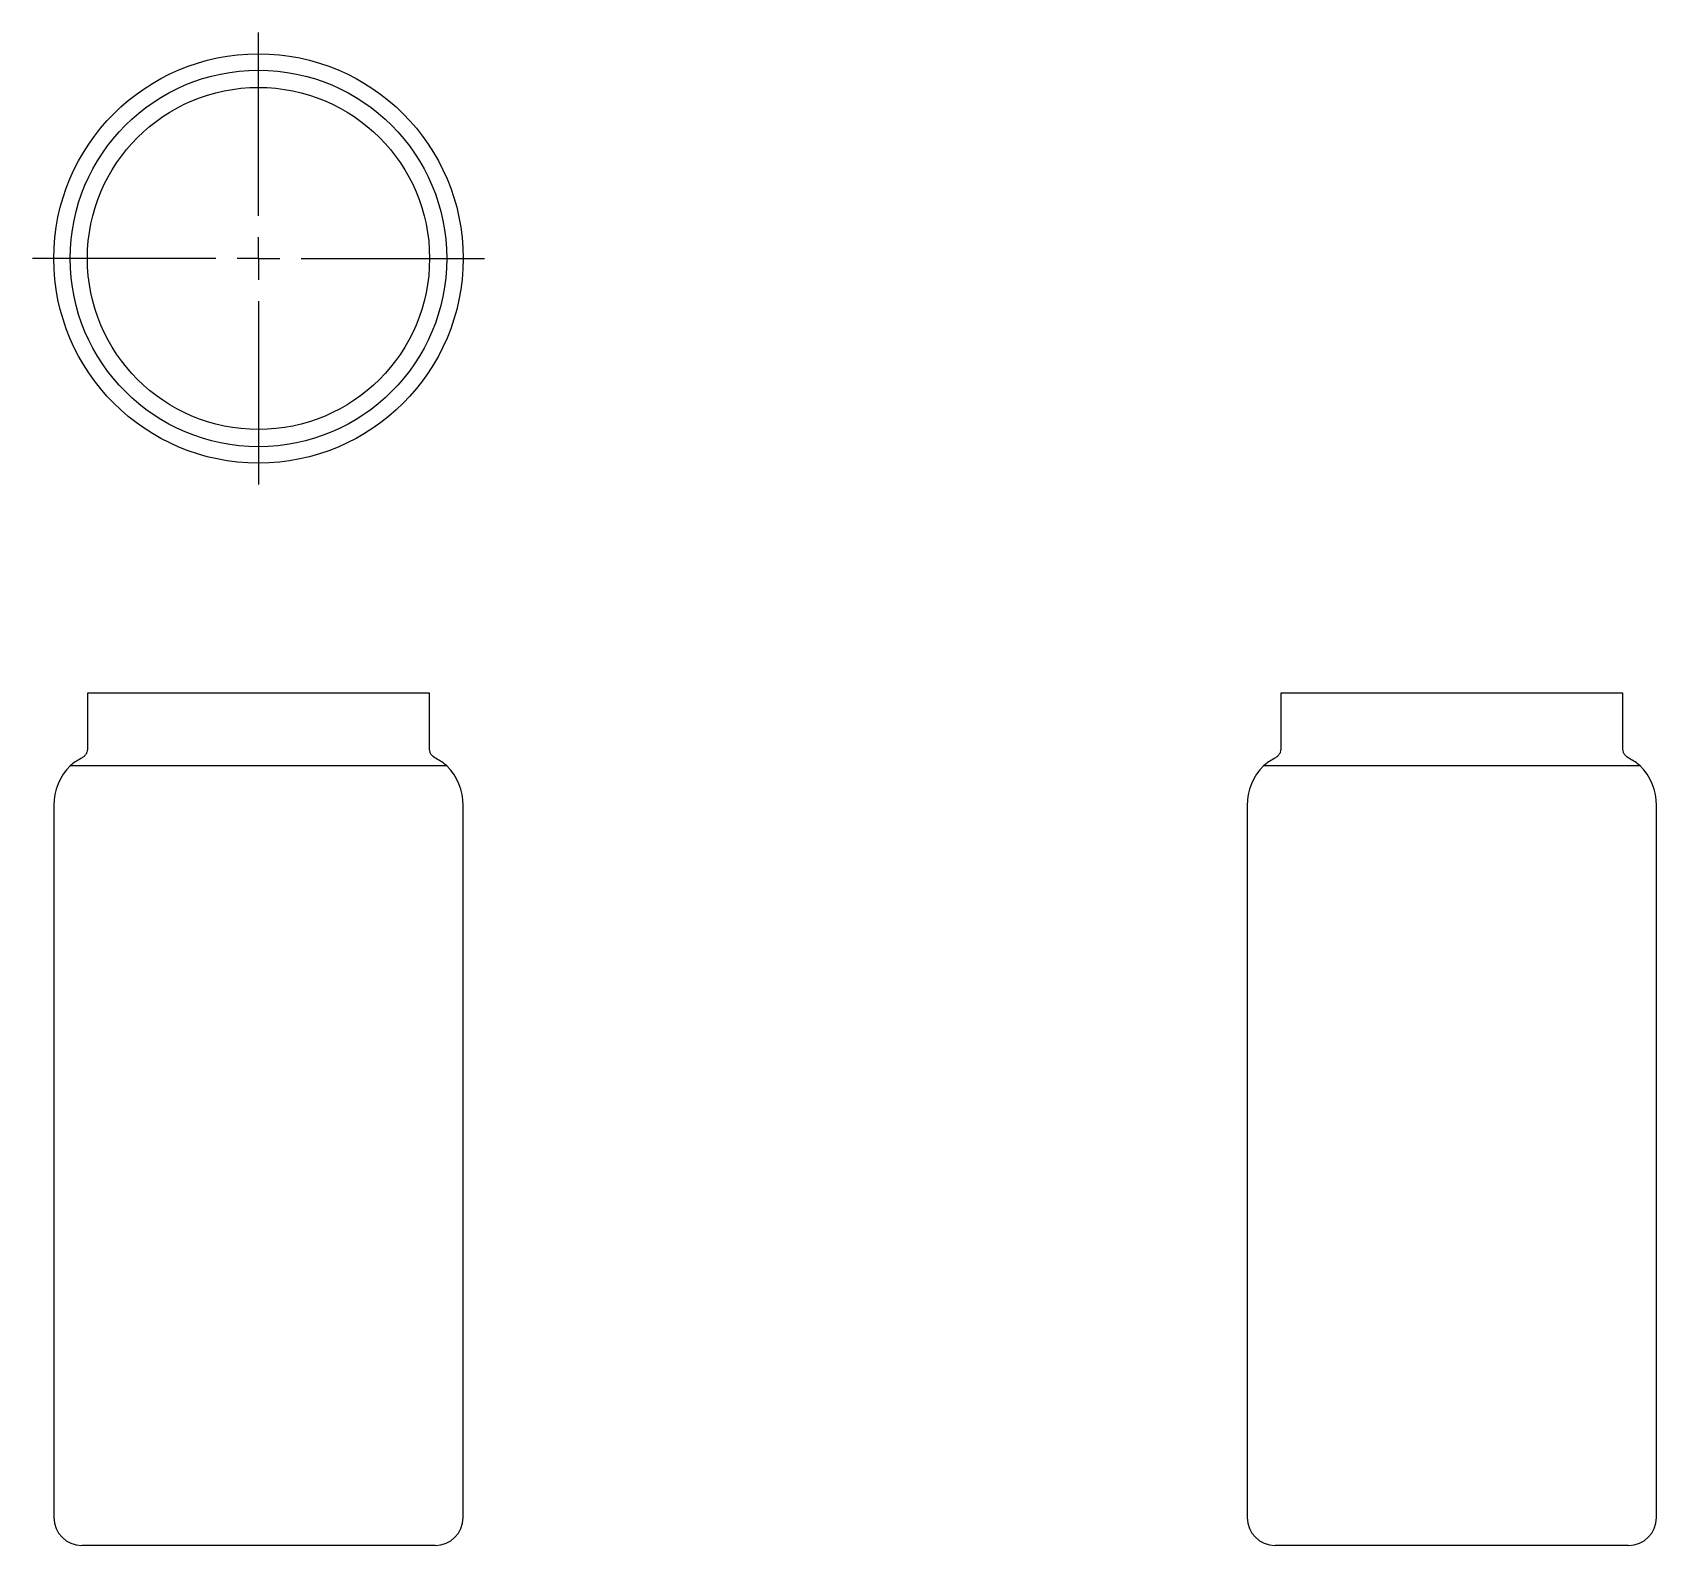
# Model space of a CAD drawing. Header units: millimetres. Extents: x 56 to 247, y 7 to 185.
import ezdxf

# ---------------------------------------------------------------- set-up
doc = ezdxf.new("R2010")
doc.units = ezdxf.units.MM
doc.layers.add('10', color=7, linetype='Continuous')

# ---------------------------------------------------------------- blocks, each defined once
blk = doc.blocks.new('SW_CENTERMARKSYMBOL_0')
at = {"layer": '10', "color": 0}
for p, q in [((0, 5), (0, 26.51)), ((0, 0), (0, 2.5)), ((-5, 0), (-26.51, 0)), ((0, 0), (-2.5, 0)), ((0, 0), (0, -2.5)), ((0, 0), (2.5, 0)), ((5, 0), (26.51, 0)), ((0, -5), (0, -26.51))]:
    blk.add_line(p, q, dxfattribs=at)

msp = doc.modelspace()

# ---------------------------------------------------------------- linework, layer by layer
at = {"color": 7, "linetype": 'Continuous', "lineweight": 25}
for p, q in [((62.93, 107), (62.93, 100.42)), ((103.07, 107), (62.93, 107)), ((103.07, 100.42), (103.07, 107)), ((202.93, 107), (202.93, 100.42)), ((223, 107), (202.93, 107)), ((243.07, 107), (223, 107)), ((243.07, 100.42), (243.07, 107)), ((105.09, 98.49), (60.91, 98.49)), ((223, 98.49), (200.91, 98.49)), ((245.09, 98.49), (223, 98.49)), ((58.99, 93.84), (58.99, 10.29)), ((107.01, 10.29), (107.01, 93.84)), ((198.99, 93.84), (198.99, 10.29)), ((247.01, 10.29), (247.01, 93.84)), ((103.72, 7), (62.28, 7)), ((223, 7), (202.28, 7)), ((243.72, 7), (223, 7))]:
    msp.add_line(p, q, dxfattribs=at)
for radius in [24.01, 22.09, 20.07]:
    msp.add_circle((83, 158), radius, dxfattribs=at)
for centre, radius, start, end in [((65.57, 93.84), 6.58, 135, 180), ((100.43, 93.84), 6.58, 0, 45), ((205.57, 93.84), 6.58, 135, 180), ((240.43, 93.84), 6.58, 0, 45), ((62.28, 10.29), 3.29, 180, 270), ((103.72, 10.29), 3.29, 270, 0), ((202.28, 10.29), 3.29, 180, 270), ((243.72, 10.29), 3.29, 270, 0)]:
    msp.add_arc(centre, radius, start, end, dxfattribs=at)
for points, knots in [([(62.93, 100.42), (62.92, 100.3), (62.9, 100.07), (62.72, 99.76), (62.47, 99.52), (62.05, 99.24), (61.5, 98.96), (61.1, 98.65), (60.91, 98.49)], [0, 0, 0, 0, 0.123572, 0.238852, 0.358183, 0.485173, 0.749457, 1, 1, 1, 1]), ([(105.09, 98.49), (104.9, 98.65), (104.5, 98.96), (103.85, 99.29), (103.34, 99.65), (103.1, 100.07), (103.08, 100.3), (103.07, 100.42)], [0, 0, 0, 0, 0.250769, 0.515291, 0.760933, 0.876317, 1, 1, 1, 1]), ([(202.93, 100.42), (202.92, 100.3), (202.9, 100.07), (202.72, 99.76), (202.47, 99.52), (202.05, 99.24), (201.5, 98.96), (201.1, 98.65), (200.91, 98.49)], [0, 0, 0, 0, 0.123572, 0.238852, 0.358183, 0.485173, 0.749457, 1, 1, 1, 1]), ([(245.09, 98.49), (244.9, 98.65), (244.5, 98.96), (243.85, 99.29), (243.34, 99.65), (243.1, 100.07), (243.08, 100.3), (243.07, 100.42)], [0, 0, 0, 0, 0.250769, 0.515291, 0.760933, 0.876317, 1, 1, 1, 1])]:
    msp.add_open_spline(points, degree=3, knots=knots, dxfattribs=at)

# ---------------------------------------------------------------- block references
at = {"layer": '10'}
msp.add_blockref('SW_CENTERMARKSYMBOL_0', (83, 158), dxfattribs=at)

doc.saveas('drawing.dxf')
